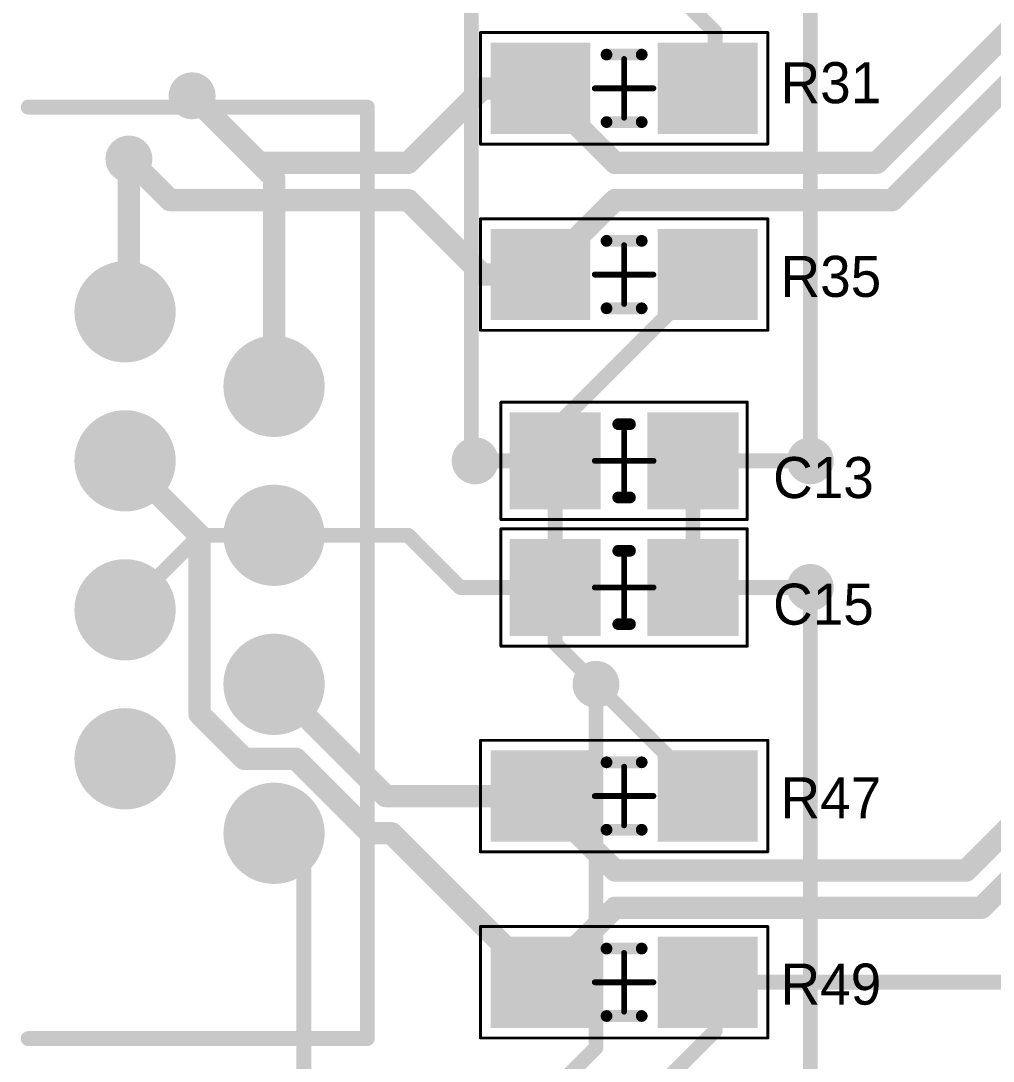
# Model space of a CAD drawing. Header units: millimetres. Extents: x 37 to 246, y 26 to 184.
# Drawn here: x 55.12 to 71.7, y 149.78 to 167.52 of the extents above; entities that cross this region are included whole.
import ezdxf

# ---------------------------------------------------------------- set-up
doc = ezdxf.new("R2010")
doc.units = ezdxf.units.MM
for name, color, linetype in [('BottomLayer', 5, 'Continuous'), ('BottomSolder', 6, 'Continuous'), ('Mechanical15', 56, 'Continuous'), ('MultiLayer', 9, 'Continuous'), ('PadHoleLayer', 156, 'Continuous'), ('TopLayer', 1, 'Continuous'), ('TopOverlay', 2, 'Continuous'), ('TopPaste', 8, 'Continuous'), ('TopSolder', 216, 'Continuous'), ('ViaHoleLayer', 16, 'Continuous')]:
    doc.layers.add(name, color=color, linetype=linetype)

msp = doc.modelspace()

# ---------------------------------------------------------------- linework, layer by layer
at = {"layer": 'BottomLayer'}
for points, const_width in [([(62.79947562, 160.08552438), (62.79947562, 169.9259746)], 0.254), ([(68.58, 160.02), (68.58, 169.926)], 0.254), ([(58.03899999999999, 166.243), (59.43597459999999, 164.8460254)], 0.381), ([(56.96136944, 162.62536944), (56.96136944, 165.16536944)], 0.381), ([(59.43597459999999, 161.2899746), (59.43597459999999, 164.8460254)], 0.381), ([(56.8959746, 162.5599746), (56.96136944, 162.62536944)], 0.381), ([(62.79947562, 160.08552438), (62.86499999999999, 160.02)], 0.254), ([(56.8959746, 157.4799746), (58.1659746, 158.7499746)], 0.254), ([(58.1659746, 158.7499746), (59.43597459999999, 158.7499746)], 0.254), ([(68.58, 147.701), (68.58, 157.861)], 0.254), ([(64.92499842, 150.01499842), (64.92499842, 156.21)], 0.254), ([(64.13499999999999, 149.225), (64.92499842, 150.01499842)], 0.254)]:
    msp.add_lwpolyline(points, dxfattribs=dict(at, const_width=const_width))
for points, const_width in [([(57.8390004, 166.243, 1), (58.2389996, 166.243, 1)], 0.3999992), ([(57.94374999999999, 166.243, 1), (58.13424999999999, 166.243, 1)], 0.1905), ([(56.76136983999999, 165.16536944, 1), (57.16136904, 165.16536944, 1)], 0.3999992), ([(56.86611944, 165.16536944, 1), (57.05661944, 165.16536944, 1)], 0.1905), ([(59.34072459999999, 164.8460254, 1), (59.53122459999999, 164.8460254, 1)], 0.1905), ([(59.34072459999999, 164.8460254, 1), (59.53122459999999, 164.8460254, 1)], 0.1905), ([(56.5149746, 162.5599746, 1), (57.2769746, 162.5599746, 1)], 0.762), ([(56.8007246, 162.5599746, 1), (56.9912246, 162.5599746, 1)], 0.1905), ([(56.86611944, 162.62536944, 1), (57.05661944, 162.62536944, 1)], 0.1905), ([(56.86611944, 162.62536944, 1), (57.05661944, 162.62536944, 1)], 0.1905), ([(59.05497459999999, 161.2899746, 1), (59.81697459999999, 161.2899746, 1)], 0.762), ([(59.34072459999999, 161.2899746, 1), (59.53122459999999, 161.2899746, 1)], 0.1905), ([(56.5149746, 160.0199746, 1), (57.2769746, 160.0199746, 1)], 0.762), ([(62.6650004, 160.02, 1), (63.06499959999999, 160.02, 1)], 0.3999992), ([(68.3800004, 160.02, 1), (68.7799996, 160.02, 1)], 0.3999992), ([(62.73597562, 160.08552438, 1), (62.86297561999999, 160.08552438, 1)], 0.127), ([(62.73597562, 160.08552438, 1), (62.86297561999999, 160.08552438, 1)], 0.127), ([(62.8015, 160.02, 1), (62.9285, 160.02, 1)], 0.127), ([(68.5165, 160.02, 1), (68.6435, 160.02, 1)], 0.127), ([(59.05497459999999, 158.7499746, 1), (59.81697459999999, 158.7499746, 1)], 0.762), ([(58.10247459999999, 158.7499746, 1), (58.2294746, 158.7499746, 1)], 0.127), ([(58.10247459999999, 158.7499746, 1), (58.2294746, 158.7499746, 1)], 0.127), ([(59.3724746, 158.7499746, 1), (59.4994746, 158.7499746, 1)], 0.127), ([(56.5149746, 157.4799746, 1), (57.2769746, 157.4799746, 1)], 0.762), ([(68.3800004, 157.861, 1), (68.7799996, 157.861, 1)], 0.3999992), ([(68.5165, 157.861, 1), (68.6435, 157.861, 1)], 0.127), ([(56.8324746, 157.4799746, 1), (56.9594746, 157.4799746, 1)], 0.127), ([(59.05497459999999, 156.2099746, 1), (59.81697459999999, 156.2099746, 1)], 0.762), ([(64.72499882, 156.21, 1), (65.12499801999999, 156.21, 1)], 0.3999992), ([(64.86149841999999, 156.21, 1), (64.98849842, 156.21, 1)], 0.127), ([(56.5149746, 154.9399746, 1), (57.2769746, 154.9399746, 1)], 0.762), ([(59.05497459999999, 153.6699746, 1), (59.81697459999999, 153.6699746, 1)], 0.762), ([(64.86149841999999, 150.01499842, 1), (64.98849842, 150.01499842, 1)], 0.127), ([(64.86149841999999, 150.01499842, 1), (64.98849842, 150.01499842, 1)], 0.127)]:
    msp.add_lwpolyline(points, format="xyb", close=True, dxfattribs=dict(at, const_width=const_width))
at = {"layer": 'BottomSolder', "const_width": 0.8635999999999999}
for points in [[(56.4641746, 162.5599746, 1), (57.3277746, 162.5599746, 1)], [(59.0041746, 161.2899746, 1), (59.8677746, 161.2899746, 1)], [(56.4641746, 160.0199746, 1), (57.3277746, 160.0199746, 1)], [(59.0041746, 158.7499746, 1), (59.8677746, 158.7499746, 1)], [(56.4641746, 157.4799746, 1), (57.3277746, 157.4799746, 1)], [(59.0041746, 156.2099746, 1), (59.8677746, 156.2099746, 1)], [(56.4641746, 154.9399746, 1), (57.3277746, 154.9399746, 1)], [(59.0041746, 153.6699746, 1), (59.8677746, 153.6699746, 1)]]:
    msp.add_lwpolyline(points, format="xyb", close=True, dxfattribs=at)
at = {"layer": 'Mechanical15'}
for points, const_width in [([(62.95499982, 167.32000064), (67.85500017999999, 167.32000064)], 0.0499999), ([(62.95499982, 165.41999936), (62.95499982, 167.32000064)], 0.0499999), ([(67.85500017999999, 165.41999936), (67.85500017999999, 167.32000064)], 0.0499999), ([(65.405, 165.870001), (65.405, 166.869999)], 0.0999998), ([(64.90499846, 166.37), (65.90499899999999, 166.37)], 0.0999998), ([(62.95499982, 165.41999936), (67.85500017999999, 165.41999936)], 0.0499999), ([(62.95499982, 162.24499936), (62.95499982, 164.14500064)], 0.0499999), ([(62.95499982, 164.14500064), (67.85500017999999, 164.14500064)], 0.0499999), ([(67.85500017999999, 162.24499936), (67.85500017999999, 164.14500064)], 0.0499999), ([(65.405, 162.695001), (65.405, 163.694999)], 0.0999998), ([(64.90499846, 163.195), (65.90499899999999, 163.195)], 0.0999998), ([(62.95499982, 162.24499936), (67.85500017999999, 162.24499936)], 0.0499999), ([(63.30499912, 159.01999946), (63.30499912, 161.02000054)], 0.0499999), ([(63.30499912, 161.02000054), (67.50499834, 161.02000054)], 0.0499999), ([(67.50499834, 159.01999946), (67.50499834, 161.02000054)], 0.0499999), ([(65.405, 159.520001), (65.405, 160.519999)], 0.0999998), ([(64.90499846, 160.02), (65.90499899999999, 160.02)], 0.0999998), ([(63.30499912, 159.01999946), (67.50499834, 159.01999946)], 0.0499999), ([(63.30499912, 158.86100054), (67.50499834, 158.86100054)], 0.0499999), ([(63.30499912, 156.86099946), (63.30499912, 158.86100054)], 0.0499999), ([(67.50499834, 156.86099946), (67.50499834, 158.86100054)], 0.0499999), ([(65.405, 157.361001), (65.405, 158.360999)], 0.0999998), ([(64.90499846, 157.861), (65.90499899999999, 157.861)], 0.0999998), ([(63.30499912, 156.86099946), (67.50499834, 156.86099946)], 0.0499999), ([(62.95499982, 155.25500064), (67.85500017999999, 155.25500064)], 0.0499999), ([(62.95499982, 153.35499936), (62.95499982, 155.25500064)], 0.0499999), ([(67.85500017999999, 153.35499936), (67.85500017999999, 155.25500064)], 0.0499999), ([(65.405, 153.805001), (65.405, 154.804999)], 0.0999998), ([(64.90499846, 154.305), (65.90499899999999, 154.305)], 0.0999998), ([(62.95499982, 153.35499936), (67.85500017999999, 153.35499936)], 0.0499999), ([(62.95499982, 150.17999936), (62.95499982, 152.08000064)], 0.0499999), ([(62.95499982, 152.08000064), (67.85500017999999, 152.08000064)], 0.0499999), ([(67.85500017999999, 150.17999936), (67.85500017999999, 152.08000064)], 0.0499999), ([(65.405, 150.630001), (65.405, 151.629999)], 0.0999998), ([(64.90499846, 151.13), (65.90499899999999, 151.13)], 0.0999998), ([(62.95499982, 150.17999936), (67.85500017999999, 150.17999936)], 0.0499999)]:
    msp.add_lwpolyline(points, dxfattribs=dict(at, const_width=const_width))
for points, const_width in [([(62.94250048, 167.32000064, 1), (62.96749916, 167.32000064, 1)], 0.02499868), ([(62.94250048, 167.32000064, 1), (62.96749916, 167.32000064, 1)], 0.02499868), ([(67.84250084, 167.32000064, 1), (67.86749952, 167.32000064, 1)], 0.02499868), ([(67.84250084, 167.32000064, 1), (67.86749952, 167.32000064, 1)], 0.02499868), ([(65.38000131999999, 166.869999, 1), (65.42999868, 166.869999, 1)], 0.0499999), ([(64.87999977999999, 166.37, 1), (64.92999714, 166.37, 1)], 0.0499999), ([(65.88000032, 166.37, 1), (65.92999768, 166.37, 1)], 0.0499999), ([(65.38000131999999, 165.870001, 1), (65.42999868, 165.870001, 1)], 0.0499999), ([(62.94250048, 165.41999936, 1), (62.96749916, 165.41999936, 1)], 0.02499868), ([(62.94250048, 165.41999936, 1), (62.96749916, 165.41999936, 1)], 0.02499868), ([(67.84250084, 165.41999936, 1), (67.86749952, 165.41999936, 1)], 0.02499868), ([(67.84250084, 165.41999936, 1), (67.86749952, 165.41999936, 1)], 0.02499868), ([(62.94250048, 164.14500064, 1), (62.96749916, 164.14500064, 1)], 0.02499868), ([(62.94250048, 164.14500064, 1), (62.96749916, 164.14500064, 1)], 0.02499868), ([(67.84250084, 164.14500064, 1), (67.86749952, 164.14500064, 1)], 0.02499868), ([(67.84250084, 164.14500064, 1), (67.86749952, 164.14500064, 1)], 0.02499868), ([(65.38000131999999, 163.694999, 1), (65.42999868, 163.694999, 1)], 0.0499999), ([(64.87999977999999, 163.195, 1), (64.92999714, 163.195, 1)], 0.0499999), ([(65.88000032, 163.195, 1), (65.92999768, 163.195, 1)], 0.0499999), ([(65.38000131999999, 162.695001, 1), (65.42999868, 162.695001, 1)], 0.0499999), ([(62.94250048, 162.24499936, 1), (62.96749916, 162.24499936, 1)], 0.02499868), ([(62.94250048, 162.24499936, 1), (62.96749916, 162.24499936, 1)], 0.02499868), ([(67.84250084, 162.24499936, 1), (67.86749952, 162.24499936, 1)], 0.02499868), ([(67.84250084, 162.24499936, 1), (67.86749952, 162.24499936, 1)], 0.02499868), ([(63.29249978, 161.02000054, 1), (63.31749846, 161.02000054, 1)], 0.02499868), ([(63.29249978, 161.02000054, 1), (63.31749846, 161.02000054, 1)], 0.02499868), ([(67.492499, 161.02000054, 1), (67.51749767999999, 161.02000054, 1)], 0.02499868), ([(67.492499, 161.02000054, 1), (67.51749767999999, 161.02000054, 1)], 0.02499868), ([(65.38000131999999, 160.519999, 1), (65.42999868, 160.519999, 1)], 0.0499999), ([(64.87999977999999, 160.02, 1), (64.92999714, 160.02, 1)], 0.0499999), ([(65.88000032, 160.02, 1), (65.92999768, 160.02, 1)], 0.0499999), ([(65.38000131999999, 159.520001, 1), (65.42999868, 159.520001, 1)], 0.0499999), ([(63.29249978, 159.01999946, 1), (63.31749846, 159.01999946, 1)], 0.02499868), ([(63.29249978, 159.01999946, 1), (63.31749846, 159.01999946, 1)], 0.02499868), ([(67.492499, 159.01999946, 1), (67.51749767999999, 159.01999946, 1)], 0.02499868), ([(67.492499, 159.01999946, 1), (67.51749767999999, 159.01999946, 1)], 0.02499868), ([(63.29249978, 158.86100054, 1), (63.31749846, 158.86100054, 1)], 0.02499868), ([(63.29249978, 158.86100054, 1), (63.31749846, 158.86100054, 1)], 0.02499868), ([(67.492499, 158.86100054, 1), (67.51749767999999, 158.86100054, 1)], 0.02499868), ([(67.492499, 158.86100054, 1), (67.51749767999999, 158.86100054, 1)], 0.02499868), ([(65.38000131999999, 158.360999, 1), (65.42999868, 158.360999, 1)], 0.0499999), ([(64.87999977999999, 157.861, 1), (64.92999714, 157.861, 1)], 0.0499999), ([(65.88000032, 157.861, 1), (65.92999768, 157.861, 1)], 0.0499999), ([(65.38000131999999, 157.361001, 1), (65.42999868, 157.361001, 1)], 0.0499999), ([(63.29249978, 156.86099946, 1), (63.31749846, 156.86099946, 1)], 0.02499868), ([(63.29249978, 156.86099946, 1), (63.31749846, 156.86099946, 1)], 0.02499868), ([(67.492499, 156.86099946, 1), (67.51749767999999, 156.86099946, 1)], 0.02499868), ([(67.492499, 156.86099946, 1), (67.51749767999999, 156.86099946, 1)], 0.02499868), ([(62.94250048, 155.25500064, 1), (62.96749916, 155.25500064, 1)], 0.02499868), ([(62.94250048, 155.25500064, 1), (62.96749916, 155.25500064, 1)], 0.02499868), ([(67.84250084, 155.25500064, 1), (67.86749952, 155.25500064, 1)], 0.02499868), ([(67.84250084, 155.25500064, 1), (67.86749952, 155.25500064, 1)], 0.02499868), ([(65.38000131999999, 154.804999, 1), (65.42999868, 154.804999, 1)], 0.0499999), ([(64.87999977999999, 154.305, 1), (64.92999714, 154.305, 1)], 0.0499999), ([(65.88000032, 154.305, 1), (65.92999768, 154.305, 1)], 0.0499999), ([(65.38000131999999, 153.805001, 1), (65.42999868, 153.805001, 1)], 0.0499999), ([(62.94250048, 153.35499936, 1), (62.96749916, 153.35499936, 1)], 0.02499868), ([(62.94250048, 153.35499936, 1), (62.96749916, 153.35499936, 1)], 0.02499868), ([(67.84250084, 153.35499936, 1), (67.86749952, 153.35499936, 1)], 0.02499868), ([(67.84250084, 153.35499936, 1), (67.86749952, 153.35499936, 1)], 0.02499868), ([(62.94250048, 152.08000064, 1), (62.96749916, 152.08000064, 1)], 0.02499868), ([(62.94250048, 152.08000064, 1), (62.96749916, 152.08000064, 1)], 0.02499868), ([(67.84250084, 152.08000064, 1), (67.86749952, 152.08000064, 1)], 0.02499868), ([(67.84250084, 152.08000064, 1), (67.86749952, 152.08000064, 1)], 0.02499868), ([(65.38000131999999, 151.629999, 1), (65.42999868, 151.629999, 1)], 0.0499999), ([(64.87999977999999, 151.13, 1), (64.92999714, 151.13, 1)], 0.0499999), ([(65.88000032, 151.13, 1), (65.92999768, 151.13, 1)], 0.0499999), ([(65.38000131999999, 150.630001, 1), (65.42999868, 150.630001, 1)], 0.0499999), ([(62.94250048, 150.17999936, 1), (62.96749916, 150.17999936, 1)], 0.02499868), ([(62.94250048, 150.17999936, 1), (62.96749916, 150.17999936, 1)], 0.02499868), ([(67.84250084, 150.17999936, 1), (67.86749952, 150.17999936, 1)], 0.02499868), ([(67.84250084, 150.17999936, 1), (67.86749952, 150.17999936, 1)], 0.02499868)]:
    msp.add_lwpolyline(points, format="xyb", close=True, dxfattribs=dict(at, const_width=const_width))
at = {"layer": 'MultiLayer', "const_width": 0.3999992}
for points in [[(57.8390004, 166.243, 1), (58.2389996, 166.243, 1)], [(56.76136983999999, 165.16536944, 1), (57.16136904, 165.16536944, 1)], [(62.6650004, 160.02, 1), (63.06499959999999, 160.02, 1)], [(68.3800004, 160.02, 1), (68.7799996, 160.02, 1)], [(68.3800004, 157.861, 1), (68.7799996, 157.861, 1)], [(64.72499882, 156.21, 1), (65.12499801999999, 156.21, 1)]]:
    msp.add_lwpolyline(points, format="xyb", close=True, dxfattribs=at)
at = {"layer": 'PadHoleLayer', "const_width": 0.4499991}
for points in [[(56.67097378, 162.5599746, 1), (57.12097541999999, 162.5599746, 1)], [(59.21097378, 161.2899746, 1), (59.66097542, 161.2899746, 1)], [(56.67097378, 160.0199746, 1), (57.12097541999999, 160.0199746, 1)], [(59.21097378, 158.7499746, 1), (59.66097542, 158.7499746, 1)], [(56.67097378, 157.4799746, 1), (57.12097541999999, 157.4799746, 1)], [(59.21097378, 156.2099746, 1), (59.66097542, 156.2099746, 1)], [(56.67097378, 154.9399746, 1), (57.12097541999999, 154.9399746, 1)], [(59.21097378, 153.6699746, 1), (59.66097542, 153.6699746, 1)]]:
    msp.add_lwpolyline(points, format="xyb", close=True, dxfattribs=at)
at = {"layer": 'TopLayer'}
for points, const_width in [([(69.71397538, 165.1), (75.42897538, 170.815)], 0.381), ([(69.97699999999999, 164.465), (75.692, 170.18)], 0.381), ([(64.35697314, 169.9259746), (66.95697301999999, 167.32597472)], 0.254), ([(66.95697301999999, 166.4969746), (66.95697301999999, 167.32597472)], 0.254), ([(61.72199999999999, 165.1), (62.992, 166.37)], 0.381), ([(62.992, 166.37), (63.97999904, 166.37)], 0.381), ([(63.97999904, 166.37), (65.24999903999999, 165.1)], 0.381), ([(66.82999842, 166.37), (66.95697301999999, 166.4969746)], 0.254), ([(58.03899999999999, 166.243), (59.182, 165.1)], 0.381), ([(56.96136944, 165.16536944), (57.66173887999999, 164.465)], 0.381), ([(59.182, 165.1), (61.72199999999999, 165.1)], 0.381), ([(65.24999903999999, 165.1), (69.71397538, 165.1)], 0.381), ([(57.66173887999999, 164.465), (61.72199999999999, 164.465)], 0.381), ([(61.72199999999999, 164.465), (62.992, 163.195)], 0.381), ([(63.97999904, 163.195), (65.24999903999999, 164.465)], 0.381), ([(65.24999903999999, 164.465), (69.97699999999999, 164.465)], 0.381), ([(62.992, 163.195), (63.97999904, 163.195)], 0.381), ([(64.22999854, 160.59500012), (66.82999842, 163.195)], 0.254), ([(64.22999854, 160.02), (64.22999854, 160.59500012)], 0.254), ([(56.8959746, 160.0199746), (58.166, 158.7499492)], 0.381), ([(62.86499999999999, 160.02), (64.22999854, 160.02)], 0.254), ([(64.22999854, 157.861), (64.22999854, 160.02)], 0.254), ([(66.57999892, 157.861), (66.57999892, 160.02)], 0.254), ([(66.57999892, 160.02), (68.58, 160.02)], 0.254), ([(58.166, 155.702), (58.166, 158.7499492)], 0.381), ([(59.43597459999999, 158.7499746), (61.7220254, 158.7499746)], 0.254), ([(61.7220254, 158.7499746), (62.6110254, 157.8609746)], 0.254), ([(62.6110254, 157.8609746), (64.22999854, 157.8609746)], 0.254), ([(64.22999854, 157.8609746), (64.22999854, 157.861)], 0.254), ([(64.22999854, 156.90499988), (64.22999854, 157.8609746)], 0.254), ([(66.57999892, 157.861), (68.58, 157.861)], 0.254), ([(71.23797538, 153.035), (75.31099999999999, 157.10802462)], 0.381), ([(64.22999854, 156.90499988), (64.92499842, 156.21)], 0.254), ([(71.50099999999999, 152.4), (75.946, 156.845)], 0.381), ([(59.43597459999999, 156.2099746), (61.3409492, 154.305)], 0.381), ([(64.92499842, 156.21), (66.82999842, 154.305)], 0.254), ([(58.166, 155.702), (58.928, 154.94)], 0.381), ([(58.928, 154.94), (59.80792458, 154.94)], 0.381), ([(59.80792458, 154.94), (61.07792457999999, 153.67)], 0.381), ([(61.3409492, 154.305), (63.97999904, 154.305)], 0.381), ([(63.97999904, 154.305), (65.24999903999999, 153.035)], 0.381), ([(59.43597459999999, 153.6699746), (59.944, 153.1619492)], 0.254), ([(61.07792457999999, 153.67), (61.43999904, 153.67)], 0.381), ([(61.43999904, 153.67), (63.97999904, 151.13)], 0.381), ([(59.944, 146.558), (59.944, 153.1619492)], 0.254), ([(65.24999903999999, 153.035), (71.23797538, 153.035)], 0.381), ([(63.97999904, 151.13), (65.24999903999999, 152.4)], 0.381), ([(65.24999903999999, 152.4), (71.50099999999999, 152.4)], 0.381), ([(66.95697301999999, 151.13), (66.95697301999999, 151.5109746)], 0.254), ([(66.82999842, 151.13), (66.95697301999999, 151.13)], 0.254), ([(66.95697301999999, 151.13), (72.64399999999999, 151.13)], 0.254), ([(66.95697301999999, 150.30097448), (66.95697301999999, 151.13)], 0.254), ([(64.35697314, 147.7009746), (66.95697301999999, 150.30097448)], 0.254)]:
    msp.add_lwpolyline(points, dxfattribs=dict(at, const_width=const_width))
for points, const_width in [([(66.89347302, 167.32597472, 1), (67.02047302, 167.32597472, 1)], 0.127), ([(66.89347302, 167.32597472, 1), (67.02047302, 167.32597472, 1)], 0.127), ([(57.8390004, 166.243, 1), (58.2389996, 166.243, 1)], 0.3999992), ([(62.89675, 166.37, 1), (63.08725, 166.37, 1)], 0.1905), ([(62.89675, 166.37, 1), (63.08725, 166.37, 1)], 0.1905), ([(63.88474904, 166.37, 1), (64.07524904, 166.37, 1)], 0.1905), ([(63.88474904, 166.37, 1), (64.07524904, 166.37, 1)], 0.1905), ([(66.89347302, 166.4969746, 1), (67.02047302, 166.4969746, 1)], 0.127), ([(66.89347302, 166.4969746, 1), (67.02047302, 166.4969746, 1)], 0.127), ([(57.94374999999999, 166.243, 1), (58.13424999999999, 166.243, 1)], 0.1905), ([(66.76649841999999, 166.37, 1), (66.89349842, 166.37, 1)], 0.127), ([(56.76136983999999, 165.16536944, 1), (57.16136904, 165.16536944, 1)], 0.3999992), ([(56.86611944, 165.16536944, 1), (57.05661944, 165.16536944, 1)], 0.1905), ([(59.08674999999999, 165.1, 1), (59.27725, 165.1, 1)], 0.1905), ([(59.08674999999999, 165.1, 1), (59.27725, 165.1, 1)], 0.1905), ([(61.62674999999999, 165.1, 1), (61.81724999999999, 165.1, 1)], 0.1905), ([(61.62674999999999, 165.1, 1), (61.81724999999999, 165.1, 1)], 0.1905), ([(65.15474904, 165.1, 1), (65.34524904, 165.1, 1)], 0.1905), ([(65.15474904, 165.1, 1), (65.34524904, 165.1, 1)], 0.1905), ([(69.61872538, 165.1, 1), (69.80922538, 165.1, 1)], 0.1905), ([(69.61872538, 165.1, 1), (69.80922538, 165.1, 1)], 0.1905), ([(57.56648887999999, 164.465, 1), (57.75698887999999, 164.465, 1)], 0.1905), ([(57.56648887999999, 164.465, 1), (57.75698887999999, 164.465, 1)], 0.1905), ([(61.62674999999999, 164.465, 1), (61.81724999999999, 164.465, 1)], 0.1905), ([(61.62674999999999, 164.465, 1), (61.81724999999999, 164.465, 1)], 0.1905), ([(65.15474904, 164.465, 1), (65.34524904, 164.465, 1)], 0.1905), ([(65.15474904, 164.465, 1), (65.34524904, 164.465, 1)], 0.1905), ([(69.88175, 164.465, 1), (70.07225, 164.465, 1)], 0.1905), ([(69.88175, 164.465, 1), (70.07225, 164.465, 1)], 0.1905), ([(62.89675, 163.195, 1), (63.08725, 163.195, 1)], 0.1905), ([(62.89675, 163.195, 1), (63.08725, 163.195, 1)], 0.1905), ([(63.88474904, 163.195, 1), (64.07524904, 163.195, 1)], 0.1905), ([(63.88474904, 163.195, 1), (64.07524904, 163.195, 1)], 0.1905), ([(56.5149746, 162.5599746, 1), (57.2769746, 162.5599746, 1)], 0.762), ([(66.76649841999999, 163.195, 1), (66.89349842, 163.195, 1)], 0.127), ([(59.05497459999999, 161.2899746, 1), (59.81697459999999, 161.2899746, 1)], 0.762), ([(56.5149746, 160.0199746, 1), (57.2769746, 160.0199746, 1)], 0.762), ([(64.16649853999999, 160.59500012, 1), (64.29349854, 160.59500012, 1)], 0.127), ([(64.16649853999999, 160.59500012, 1), (64.29349854, 160.59500012, 1)], 0.127), ([(62.6650004, 160.02, 1), (63.06499959999999, 160.02, 1)], 0.3999992), ([(68.3800004, 160.02, 1), (68.7799996, 160.02, 1)], 0.3999992), ([(56.8007246, 160.0199746, 1), (56.9912246, 160.0199746, 1)], 0.1905), ([(62.8015, 160.02, 1), (62.9285, 160.02, 1)], 0.127), ([(64.16649853999999, 160.02, 1), (64.29349854, 160.02, 1)], 0.127), ([(64.16649853999999, 160.02, 1), (64.29349854, 160.02, 1)], 0.127), ([(64.16649853999999, 160.02, 1), (64.29349854, 160.02, 1)], 0.127), ([(66.51649891999999, 160.02, 1), (66.64349892, 160.02, 1)], 0.127), ([(66.51649891999999, 160.02, 1), (66.64349892, 160.02, 1)], 0.127), ([(68.5165, 160.02, 1), (68.6435, 160.02, 1)], 0.127), ([(59.05497459999999, 158.7499746, 1), (59.81697459999999, 158.7499746, 1)], 0.762), ([(58.07075, 158.7499492, 1), (58.26125, 158.7499492, 1)], 0.1905), ([(58.07075, 158.7499492, 1), (58.26125, 158.7499492, 1)], 0.1905), ([(59.3724746, 158.7499746, 1), (59.4994746, 158.7499746, 1)], 0.127), ([(61.65852539999999, 158.7499746, 1), (61.7855254, 158.7499746, 1)], 0.127), ([(61.65852539999999, 158.7499746, 1), (61.7855254, 158.7499746, 1)], 0.127), ([(56.5149746, 157.4799746, 1), (57.2769746, 157.4799746, 1)], 0.762), ([(68.3800004, 157.861, 1), (68.7799996, 157.861, 1)], 0.3999992), ([(62.5475254, 157.8609746, 1), (62.67452539999999, 157.8609746, 1)], 0.127), ([(62.5475254, 157.8609746, 1), (62.67452539999999, 157.8609746, 1)], 0.127), ([(64.16649853999999, 157.861, 1), (64.29349854, 157.861, 1)], 0.127), ([(64.16649853999999, 157.861, 1), (64.29349854, 157.861, 1)], 0.127), ([(64.16649853999999, 157.8609746, 1), (64.29349854, 157.8609746, 1)], 0.127), ([(64.16649853999999, 157.8609746, 1), (64.29349854, 157.8609746, 1)], 0.127), ([(64.16649853999999, 157.8609746, 1), (64.29349854, 157.8609746, 1)], 0.127), ([(66.51649891999999, 157.861, 1), (66.64349892, 157.861, 1)], 0.127), ([(66.51649891999999, 157.861, 1), (66.64349892, 157.861, 1)], 0.127), ([(68.5165, 157.861, 1), (68.6435, 157.861, 1)], 0.127), ([(59.05497459999999, 156.2099746, 1), (59.81697459999999, 156.2099746, 1)], 0.762), ([(64.16649853999999, 156.90499988, 1), (64.29349854, 156.90499988, 1)], 0.127), ([(64.16649853999999, 156.90499988, 1), (64.29349854, 156.90499988, 1)], 0.127), ([(64.72499882, 156.21, 1), (65.12499801999999, 156.21, 1)], 0.3999992), ([(59.34072459999999, 156.2099746, 1), (59.53122459999999, 156.2099746, 1)], 0.1905), ([(64.86149841999999, 156.21, 1), (64.98849842, 156.21, 1)], 0.127), ([(64.86149841999999, 156.21, 1), (64.98849842, 156.21, 1)], 0.127), ([(58.07075, 155.702, 1), (58.26125, 155.702, 1)], 0.1905), ([(58.07075, 155.702, 1), (58.26125, 155.702, 1)], 0.1905), ([(56.5149746, 154.9399746, 1), (57.2769746, 154.9399746, 1)], 0.762), ([(58.83275, 154.94, 1), (59.02325, 154.94, 1)], 0.1905), ([(58.83275, 154.94, 1), (59.02325, 154.94, 1)], 0.1905), ([(59.71267458, 154.94, 1), (59.90317458, 154.94, 1)], 0.1905), ([(59.71267458, 154.94, 1), (59.90317458, 154.94, 1)], 0.1905), ([(61.2456992, 154.305, 1), (61.4361992, 154.305, 1)], 0.1905), ([(61.2456992, 154.305, 1), (61.4361992, 154.305, 1)], 0.1905), ([(63.88474904, 154.305, 1), (64.07524904, 154.305, 1)], 0.1905), ([(63.88474904, 154.305, 1), (64.07524904, 154.305, 1)], 0.1905), ([(59.05497459999999, 153.6699746, 1), (59.81697459999999, 153.6699746, 1)], 0.762), ([(66.76649841999999, 154.305, 1), (66.89349842, 154.305, 1)], 0.127), ([(59.3724746, 153.6699746, 1), (59.4994746, 153.6699746, 1)], 0.127), ([(60.98267457999999, 153.67, 1), (61.17317457999999, 153.67, 1)], 0.1905), ([(60.98267457999999, 153.67, 1), (61.17317457999999, 153.67, 1)], 0.1905), ([(61.34474904, 153.67, 1), (61.53524904, 153.67, 1)], 0.1905), ([(61.34474904, 153.67, 1), (61.53524904, 153.67, 1)], 0.1905), ([(59.8805, 153.1619492, 1), (60.00749999999999, 153.1619492, 1)], 0.127), ([(59.8805, 153.1619492, 1), (60.00749999999999, 153.1619492, 1)], 0.127), ([(65.15474904, 153.035, 1), (65.34524904, 153.035, 1)], 0.1905), ([(65.15474904, 153.035, 1), (65.34524904, 153.035, 1)], 0.1905), ([(71.14272538, 153.035, 1), (71.33322538, 153.035, 1)], 0.1905), ([(71.14272538, 153.035, 1), (71.33322538, 153.035, 1)], 0.1905), ([(65.15474904, 152.4, 1), (65.34524904, 152.4, 1)], 0.1905), ([(65.15474904, 152.4, 1), (65.34524904, 152.4, 1)], 0.1905), ([(71.40575, 152.4, 1), (71.59625, 152.4, 1)], 0.1905), ([(71.40575, 152.4, 1), (71.59625, 152.4, 1)], 0.1905), ([(66.89347302, 151.5109746, 1), (67.02047302, 151.5109746, 1)], 0.127), ([(63.88474904, 151.13, 1), (64.07524904, 151.13, 1)], 0.1905), ([(63.88474904, 151.13, 1), (64.07524904, 151.13, 1)], 0.1905), ([(66.76649841999999, 151.13, 1), (66.89349842, 151.13, 1)], 0.127), ([(66.89347302, 151.13, 1), (67.02047302, 151.13, 1)], 0.127), ([(66.89347302, 151.13, 1), (67.02047302, 151.13, 1)], 0.127), ([(66.89347302, 151.13, 1), (67.02047302, 151.13, 1)], 0.127), ([(66.89347302, 151.13, 1), (67.02047302, 151.13, 1)], 0.127), ([(66.89347302, 150.30097448, 1), (67.02047302, 150.30097448, 1)], 0.127), ([(66.89347302, 150.30097448, 1), (67.02047302, 150.30097448, 1)], 0.127)]:
    msp.add_lwpolyline(points, format="xyb", close=True, dxfattribs=dict(at, const_width=const_width))
for points in [[(64.72999754, 165.69500008), (64.72999754, 167.04499992), (63.23000054, 165.69500008), (63.23000054, 167.04499992)], [(67.57999692, 165.69500008), (67.57999692, 167.04499992), (66.07999991999999, 165.69500008), (66.07999991999999, 167.04499992)], [(64.72999754, 162.52000008), (64.72999754, 163.86999992), (63.23000054, 162.52000008), (63.23000054, 163.86999992)], [(67.57999692, 162.52000008), (67.57999692, 163.86999992), (66.07999991999999, 162.52000008), (66.07999991999999, 163.86999992)], [(63.55499862, 160.74499982), (63.55499862, 159.29500018), (64.90499846, 160.74499982), (64.90499846, 159.29500018)], [(65.90499899999999, 160.74499982), (65.90499899999999, 159.29500018), (67.25499884, 160.74499982), (67.25499884, 159.29500018)], [(63.55499862, 158.58599982), (63.55499862, 157.13600018), (64.90499846, 158.58599982), (64.90499846, 157.13600018)], [(65.90499899999999, 158.58599982), (65.90499899999999, 157.13600018), (67.25499884, 158.58599982), (67.25499884, 157.13600018)], [(64.72999754, 153.63000008), (64.72999754, 154.97999992), (63.23000054, 153.63000008), (63.23000054, 154.97999992)], [(67.57999692, 153.63000008), (67.57999692, 154.97999992), (66.07999991999999, 153.63000008), (66.07999991999999, 154.97999992)], [(64.72999754, 150.45500008), (64.72999754, 151.80499992), (63.23000054, 150.45500008), (63.23000054, 151.80499992)], [(67.57999692, 150.45500008), (67.57999692, 151.80499992), (66.07999991999999, 150.45500008), (66.07999991999999, 151.80499992)]]:
    msp.add_solid(points, dxfattribs=at)
at = {"layer": 'TopOverlay'}
for points, const_width in [([(65.10499806, 166.94500012), (65.70499939999999, 166.94500012)], 0.1999996), ([(55.2449746, 166.04997524), (61.02597395999999, 166.04997524)], 0.254), ([(61.02597395999999, 150.16997398), (61.02597395999999, 166.04997524)], 0.254), ([(65.10499806, 165.79499988), (65.70499939999999, 165.79499988)], 0.1999996), ([(61.02597395999999, 164.2109746), (61.02597395999999, 164.58697588)], 0.254), ([(65.10499806, 163.77000012), (65.70499939999999, 163.77000012)], 0.1999996), ([(65.10499806, 162.61999988), (65.70499939999999, 162.61999988)], 0.1999996), ([(65.30499766, 160.64500002), (65.5049998, 160.64500002)], 0.1999996), ([(65.30499766, 159.39499998), (65.5049998, 159.39499998)], 0.1999996), ([(65.30499766, 158.48600002), (65.5049998, 158.48600002)], 0.1999996), ([(65.30499766, 157.23599998), (65.5049998, 157.23599998)], 0.1999996), ([(65.10499806, 154.88000012), (65.70499939999999, 154.88000012)], 0.1999996), ([(65.10499806, 153.72999988), (65.70499939999999, 153.72999988)], 0.1999996), ([(65.10499806, 151.70500012), (65.70499939999999, 151.70500012)], 0.1999996), ([(65.10499806, 150.55499988), (65.70499939999999, 150.55499988)], 0.1999996), ([(55.2449746, 150.16997398), (61.02597395999999, 150.16997398)], 0.254)]:
    msp.add_lwpolyline(points, dxfattribs=dict(at, const_width=const_width))
for points, const_width in [([(65.05499816, 166.94500012, 1), (65.15499796, 166.94500012, 1)], 0.0999998), ([(65.6549995, 166.94500012, 1), (65.7549993, 166.94500012, 1)], 0.0999998), ([(55.18147459999999, 166.04997524, 1), (55.3084746, 166.04997524, 1)], 0.127), ([(60.96247396, 166.04997524, 1), (61.08947396, 166.04997524, 1)], 0.127), ([(60.96247396, 166.04997524, 1), (61.08947396, 166.04997524, 1)], 0.127), ([(65.05499816, 165.79499988, 1), (65.15499796, 165.79499988, 1)], 0.0999998), ([(65.6549995, 165.79499988, 1), (65.7549993, 165.79499988, 1)], 0.0999998), ([(60.96247396, 164.58697588, 1), (61.08947396, 164.58697588, 1)], 0.127), ([(60.96247396, 164.2109746, 1), (61.08947396, 164.2109746, 1)], 0.127), ([(65.05499816, 163.77000012, 1), (65.15499796, 163.77000012, 1)], 0.0999998), ([(65.6549995, 163.77000012, 1), (65.7549993, 163.77000012, 1)], 0.0999998), ([(65.05499816, 162.61999988, 1), (65.15499796, 162.61999988, 1)], 0.0999998), ([(65.6549995, 162.61999988, 1), (65.7549993, 162.61999988, 1)], 0.0999998), ([(65.25499776, 160.64500002, 1), (65.35499756, 160.64500002, 1)], 0.0999998), ([(65.45499989999999, 160.64500002, 1), (65.5549997, 160.64500002, 1)], 0.0999998), ([(65.25499776, 159.39499998, 1), (65.35499756, 159.39499998, 1)], 0.0999998), ([(65.45499989999999, 159.39499998, 1), (65.5549997, 159.39499998, 1)], 0.0999998), ([(65.25499776, 158.48600002, 1), (65.35499756, 158.48600002, 1)], 0.0999998), ([(65.45499989999999, 158.48600002, 1), (65.5549997, 158.48600002, 1)], 0.0999998), ([(65.25499776, 157.23599998, 1), (65.35499756, 157.23599998, 1)], 0.0999998), ([(65.45499989999999, 157.23599998, 1), (65.5549997, 157.23599998, 1)], 0.0999998), ([(65.05499816, 154.88000012, 1), (65.15499796, 154.88000012, 1)], 0.0999998), ([(65.6549995, 154.88000012, 1), (65.7549993, 154.88000012, 1)], 0.0999998), ([(65.05499816, 153.72999988, 1), (65.15499796, 153.72999988, 1)], 0.0999998), ([(65.6549995, 153.72999988, 1), (65.7549993, 153.72999988, 1)], 0.0999998), ([(65.05499816, 151.70500012, 1), (65.15499796, 151.70500012, 1)], 0.0999998), ([(65.6549995, 151.70500012, 1), (65.7549993, 151.70500012, 1)], 0.0999998), ([(65.05499816, 150.55499988, 1), (65.15499796, 150.55499988, 1)], 0.0999998), ([(65.6549995, 150.55499988, 1), (65.7549993, 150.55499988, 1)], 0.0999998), ([(55.18147459999999, 150.16997398, 1), (55.3084746, 150.16997398, 1)], 0.127), ([(60.96247396, 150.16997398, 1), (61.08947396, 150.16997398, 1)], 0.127), ([(60.96247396, 150.16997398, 1), (61.08947396, 150.16997398, 1)], 0.127)]:
    msp.add_lwpolyline(points, format="xyb", close=True, dxfattribs=dict(at, const_width=const_width))
at = {"layer": 'TopPaste'}
for points in [[(64.72999754, 165.69500008), (64.72999754, 167.04499992), (63.23000054, 165.69500008), (63.23000054, 167.04499992)], [(67.57999692, 165.69500008), (67.57999692, 167.04499992), (66.07999991999999, 165.69500008), (66.07999991999999, 167.04499992)], [(64.72999754, 162.52000008), (64.72999754, 163.86999992), (63.23000054, 162.52000008), (63.23000054, 163.86999992)], [(67.57999692, 162.52000008), (67.57999692, 163.86999992), (66.07999991999999, 162.52000008), (66.07999991999999, 163.86999992)], [(63.55499862, 160.74499982), (63.55499862, 159.29500018), (64.90499846, 160.74499982), (64.90499846, 159.29500018)], [(65.90499899999999, 160.74499982), (65.90499899999999, 159.29500018), (67.25499884, 160.74499982), (67.25499884, 159.29500018)], [(63.55499862, 158.58599982), (63.55499862, 157.13600018), (64.90499846, 158.58599982), (64.90499846, 157.13600018)], [(65.90499899999999, 158.58599982), (65.90499899999999, 157.13600018), (67.25499884, 158.58599982), (67.25499884, 157.13600018)], [(64.72999754, 153.63000008), (64.72999754, 154.97999992), (63.23000054, 153.63000008), (63.23000054, 154.97999992)], [(67.57999692, 153.63000008), (67.57999692, 154.97999992), (66.07999991999999, 153.63000008), (66.07999991999999, 154.97999992)], [(64.72999754, 150.45500008), (64.72999754, 151.80499992), (63.23000054, 150.45500008), (63.23000054, 151.80499992)], [(67.57999692, 150.45500008), (67.57999692, 151.80499992), (66.07999991999999, 150.45500008), (66.07999991999999, 151.80499992)]]:
    msp.add_solid(points, dxfattribs=at)
at = {"layer": 'TopSolder', "const_width": 0.8635999999999999}
for points in [[(56.4641746, 162.5599746, 1), (57.3277746, 162.5599746, 1)], [(59.0041746, 161.2899746, 1), (59.8677746, 161.2899746, 1)], [(56.4641746, 160.0199746, 1), (57.3277746, 160.0199746, 1)], [(59.0041746, 158.7499746, 1), (59.8677746, 158.7499746, 1)], [(56.4641746, 157.4799746, 1), (57.3277746, 157.4799746, 1)], [(59.0041746, 156.2099746, 1), (59.8677746, 156.2099746, 1)], [(56.4641746, 154.9399746, 1), (57.3277746, 154.9399746, 1)], [(59.0041746, 153.6699746, 1), (59.8677746, 153.6699746, 1)]]:
    msp.add_lwpolyline(points, format="xyb", close=True, dxfattribs=at)
at = {"layer": 'TopSolder'}
for points in [[(64.83159753999999, 165.59340008), (64.83159753999999, 167.14659992), (63.12840053999999, 165.59340008), (63.12840053999999, 167.14659992)], [(67.68159691999999, 165.59340008), (67.68159691999999, 167.14659992), (65.97839992, 165.59340008), (65.97839992, 167.14659992)], [(64.83159753999999, 162.41840008), (64.83159753999999, 163.97159992), (63.12840053999999, 162.41840008), (63.12840053999999, 163.97159992)], [(67.68159691999999, 162.41840008), (67.68159691999999, 163.97159992), (65.97839992, 162.41840008), (65.97839992, 163.97159992)], [(63.45339861999999, 160.84659982), (63.45339861999999, 159.19340018), (65.00659845999999, 160.84659982), (65.00659845999999, 159.19340018)], [(65.803399, 160.84659982), (65.803399, 159.19340018), (67.35659883999999, 160.84659982), (67.35659883999999, 159.19340018)], [(63.45339861999999, 158.68759982), (63.45339861999999, 157.03440018), (65.00659845999999, 158.68759982), (65.00659845999999, 157.03440018)], [(65.803399, 158.68759982), (65.803399, 157.03440018), (67.35659883999999, 158.68759982), (67.35659883999999, 157.03440018)], [(64.83159753999999, 153.52840008), (64.83159753999999, 155.08159992), (63.12840053999999, 153.52840008), (63.12840053999999, 155.08159992)], [(67.68159691999999, 153.52840008), (67.68159691999999, 155.08159992), (65.97839992, 153.52840008), (65.97839992, 155.08159992)], [(64.83159753999999, 150.35340008), (64.83159753999999, 151.90659992), (63.12840053999999, 150.35340008), (63.12840053999999, 151.90659992)], [(67.68159691999999, 150.35340008), (67.68159691999999, 151.90659992), (65.97839992, 150.35340008), (65.97839992, 151.90659992)]]:
    msp.add_solid(points, dxfattribs=at)
at = {"layer": 'ViaHoleLayer', "const_width": 0.1999996}
for points in [[(57.9390002, 166.243, 1), (58.13899979999999, 166.243, 1)], [(56.86136964, 165.16536944, 1), (57.06136924, 165.16536944, 1)], [(62.7650002, 160.02, 1), (62.96499979999999, 160.02, 1)], [(68.48000019999999, 160.02, 1), (68.67999979999999, 160.02, 1)], [(68.48000019999999, 157.861, 1), (68.67999979999999, 157.861, 1)], [(64.82499862, 156.21, 1), (65.02499822, 156.21, 1)]]:
    msp.add_lwpolyline(points, format="xyb", close=True, dxfattribs=at)

# ---------------------------------------------------------------- texts
at = {"layer": 'TopOverlay'}
for s, p in [('R31', (68.072, 166.116)), ('R35', (68.072, 162.814)), ('C13', (67.94502539999999, 159.3850254)), ('C15', (67.94502539999999, 157.2260254)), ('R47', (68.072, 153.924)), ('R49', (68.072, 150.749))]:
    msp.add_text(s, height=0.7000011399999999, dxfattribs=at).set_placement(p)

doc.saveas('drawing.dxf')
